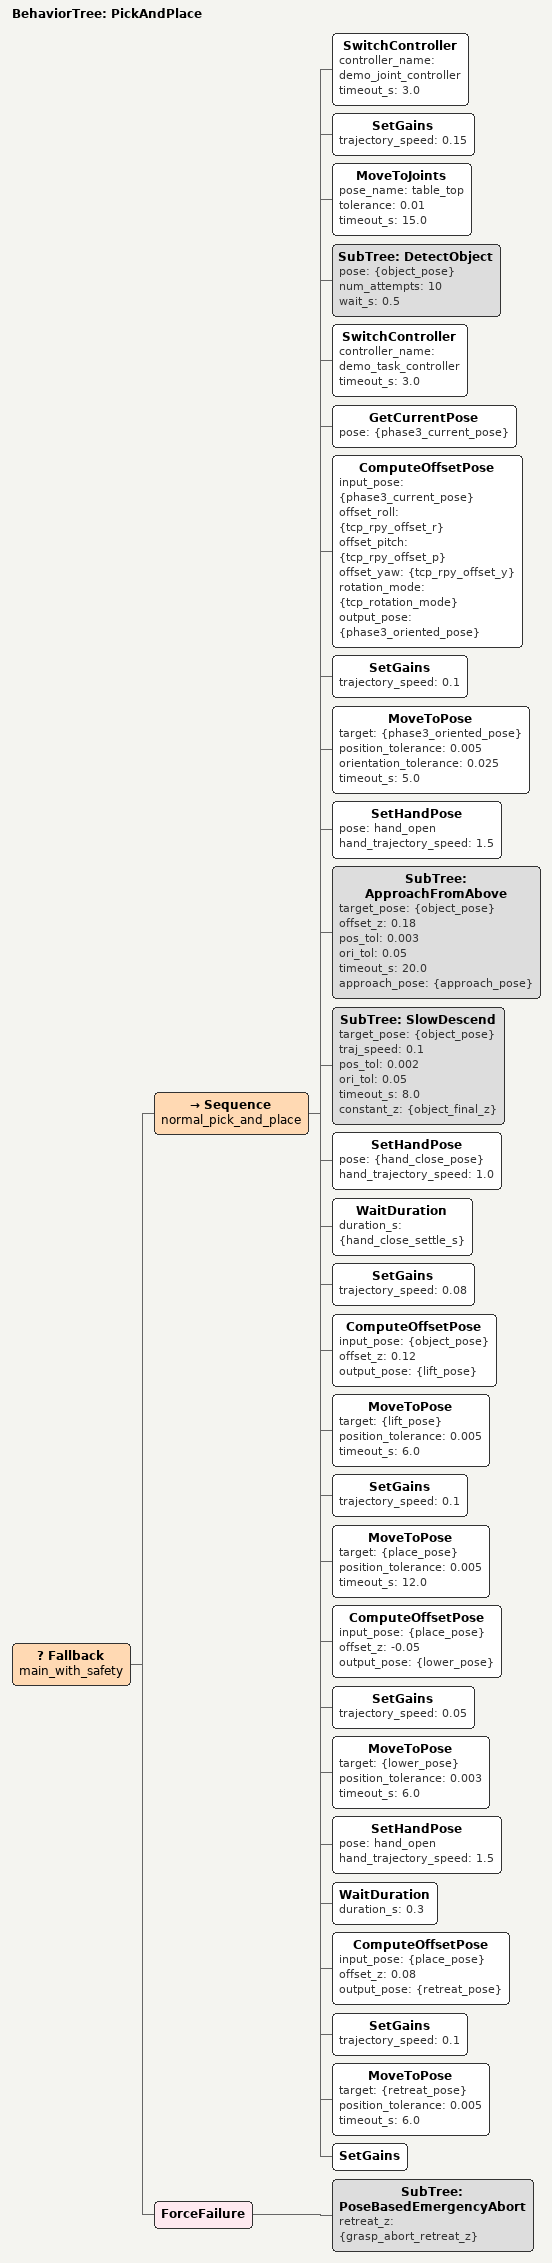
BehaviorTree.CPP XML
<!-- file: trees/pick_and_place.xml -->
<!-- UR5e + Hand Pick-and-Place demo (pose-based grasp, no force controller) -->
<!-- BehaviorTree.CPP v4 syntax -->

<root BTCPP_format="4" main_tree_to_execute="PickAndPlace">

  <include path="common_motions.xml"/>

  <BehaviorTree ID="PickAndPlace">
    <Fallback name="main_with_safety">

      <Sequence name="normal_pick_and_place">

        <!-- Phase 1: Move to table_top joint pose                     -->
        <SwitchController controller_name="demo_joint_controller"
                          timeout_s="3.0"/>

        <SetGains
                  trajectory_speed="0.15"/>

        <MoveToJoints pose_name="table_top"
                      tolerance="0.01"
                      timeout_s="15.0"/>

        <!-- Phase 2: Detect object via vision                         -->
        <SubTree ID="DetectObject"
                 pose="{object_pose}"
                 num_attempts="10"
                 wait_s="0.5"/>

        <!-- Phase 3: Switch to task-space controller                  -->
        <SwitchController controller_name="demo_task_controller"
                          timeout_s="3.0"/>

        <!-- Phase 3.5: TCP re-orientation                             -->
        <!--   Read current TCP pose, apply RPY offset                 -->
        <!--   ({tcp_rpy_offset_r/p/y}, {tcp_rotation_mode}), and      -->
        <!--   move to that pose. Translation is preserved             -->
        <!--   (xyz come from the current pose, no offset).            -->
        <!--   All offsets = 0 -> MoveToPose to the same pose          -->
        <!--   succeeds immediately.                                   -->
        <GetCurrentPose pose="{phase3_current_pose}"/>
        <ComputeOffsetPose input_pose="{phase3_current_pose}"
                           offset_roll="{tcp_rpy_offset_r}"
                           offset_pitch="{tcp_rpy_offset_p}"
                           offset_yaw="{tcp_rpy_offset_y}"
                           rotation_mode="{tcp_rotation_mode}"
                           output_pose="{phase3_oriented_pose}"/>
        <SetGains
                  trajectory_speed="0.1"/>
        <MoveToPose target="{phase3_oriented_pose}"
                    position_tolerance="0.005"
                    orientation_tolerance="0.025"
                    timeout_s="5.0"/>

        <!-- Phase 4: Open hand and approach from above                -->
        <SetHandPose pose="hand_open"
                     hand_trajectory_speed="1.5"/>

        <SubTree ID="ApproachFromAbove"
                 target_pose="{object_pose}"
                 offset_z="0.18"
                 pos_tol="0.003"
                 ori_tol="0.05"
                 timeout_s="20.0"
                 approach_pose="{approach_pose}"/>

        <!-- Phase 5: Slow descend to object                           -->
        <SubTree ID="SlowDescend"
                 target_pose="{object_pose}"
                 traj_speed="0.1"
                 pos_tol="0.002"
                 ori_tol="0.05"
                 timeout_s="8.0"
                 constant_z="{object_final_z}"/>

        <!-- Phase 6: Close hand with selected grip strength           -->
        <!--   {hand_close_pose} is set by launch arg grip:= or       -->
        <!--   future vision-based ResolveGripFromVision node.         -->
        <SetHandPose pose="{hand_close_pose}"
                     hand_trajectory_speed="1.0"/>

        <WaitDuration duration_s="{hand_close_settle_s}"/>

        <!-- Phase 7: Lift object                                      -->
        <!--   No force verification (no grasp controller).            -->
        <SetGains
                  trajectory_speed="0.08"/>

        <ComputeOffsetPose input_pose="{object_pose}"
                           offset_z="0.12"
                           output_pose="{lift_pose}"/>

        <MoveToPose target="{lift_pose}"
                    position_tolerance="0.005"
                    timeout_s="6.0"/>

        <!-- Phase 8: Transport to goal position                       -->
        <SetGains
                  trajectory_speed="0.1"/>

        <MoveToPose target="{place_pose}"
                    position_tolerance="0.005"
                    timeout_s="12.0"/>

        <!-- Phase 9: Lower to release height                          -->
        <ComputeOffsetPose input_pose="{place_pose}"
                           offset_z="-0.05"
                           output_pose="{lower_pose}"/>

        <SetGains
                  trajectory_speed="0.05"/>

        <MoveToPose target="{lower_pose}"
                    position_tolerance="0.003"
                    timeout_s="6.0"/>

        <!-- Phase 10: Release and retreat                             -->
        <SetHandPose pose="hand_open"
                     hand_trajectory_speed="1.5"/>

        <WaitDuration duration_s="0.3"/>

        <ComputeOffsetPose input_pose="{place_pose}"
                           offset_z="0.08"
                           output_pose="{retreat_pose}"/>

        <SetGains
                  trajectory_speed="0.1"/>

        <MoveToPose target="{retreat_pose}"
                    position_tolerance="0.005"
                    timeout_s="6.0"/>

        <!-- Restore original controller gains -->
        <SetGains/>

      </Sequence>

      <!-- ── Failure path: open hand + retreat, then propagate FAILURE -->
      <ForceFailure>
        <SubTree ID="PoseBasedEmergencyAbort"
                 retreat_z="{grasp_abort_retreat_z}"/>
      </ForceFailure>

    </Fallback>
  </BehaviorTree>

</root>
